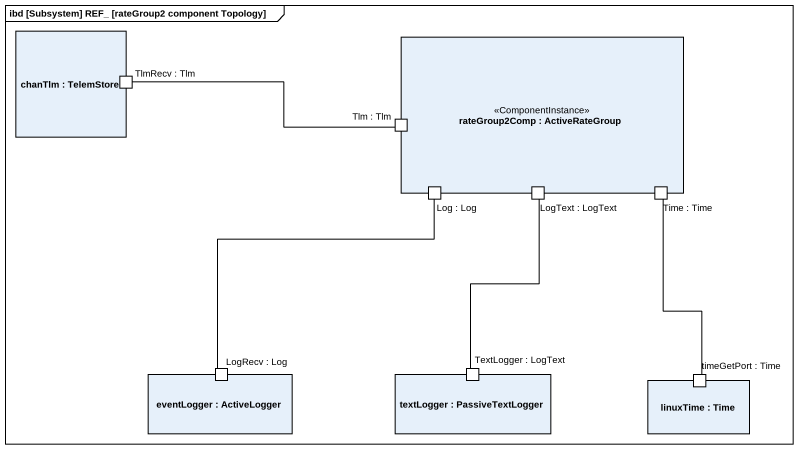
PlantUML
@startuml
mainframe ibd [Subsystem] REF_ [rateGroup2 component Topology]
rectangle "chanTlm : TelemStore" as chanTlm {
  port "TlmRecv : Tlm" as TlmRecv_Tlm
}
rectangle "rateGroup2Comp : ActiveRateGroup" as rateGroup2Comp <<ComponentInstance>> {
  port "Tlm : Tlm" as Tlm_Tlm
  port "Log : Log" as Log_Log
  port "LogText : LogText" as LogText_LogText
  port "Time : Time" as Time_Time
}
rectangle "eventLogger : ActiveLogger" as eventLogger {
  port "LogRecv : Log" as LogRecv_Log
}
rectangle "textLogger : PassiveTextLogger" as textLogger {
  port "TextLogger : LogText" as TextLogger_LogText
}
rectangle "linuxTime : Time" as linuxTime {
  port "timeGetPort : Time" as timeGetPort_Time
}
Tlm_Tlm -left- TlmRecv_Tlm
Log_Log -- LogRecv_Log
LogText_LogText -- TextLogger_LogText
Time_Time -- timeGetPort_Time
@enduml
